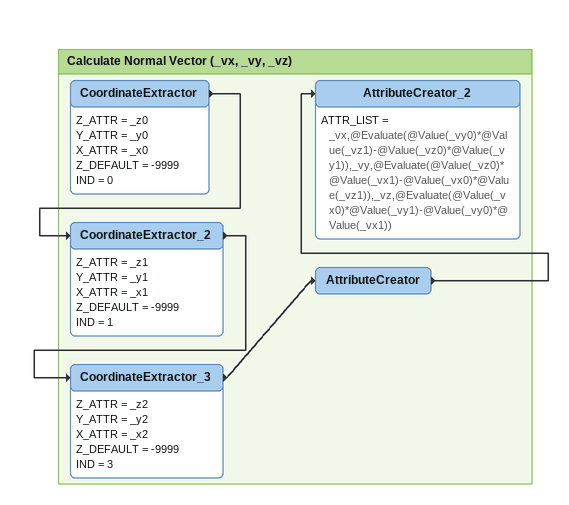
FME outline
Bookmark: Calculate Normal Vector (_vx, _vy, _vz)
CoordinateExtractor
    Z_ATTR = _z0
    Y_ATTR = _y0
    X_ATTR = _x0
    Z_DEFAULT = -9999
    IND = 0
    -> CoordinateExtractor_2
CoordinateExtractor_2
    Z_ATTR = _z1
    Y_ATTR = _y1
    X_ATTR = _x1
    Z_DEFAULT = -9999
    IND = 1
    -> CoordinateExtractor_3
CoordinateExtractor_3
    Z_ATTR = _z2
    Y_ATTR = _y2
    X_ATTR = _x2
    Z_DEFAULT = -9999
    IND = 3
    -> AttributeCreator
AttributeCreator
    -> AttributeCreator_2
AttributeCreator_2
    ATTR_LIST = _vx,@Evaluate(@Value(_vy0)*@Value(_vz1)-@Value(_vz0)*@Value(_vy1)),_vy,@Evaluate(@Value(_vz0)*@Value(_vx1)-@Value(_vx0)*@Value(_vz1)),_vz,@Evaluate(@Value(_vx0)*@Value(_vy1)-@Value(_vy0)*@Value(_vx1))
